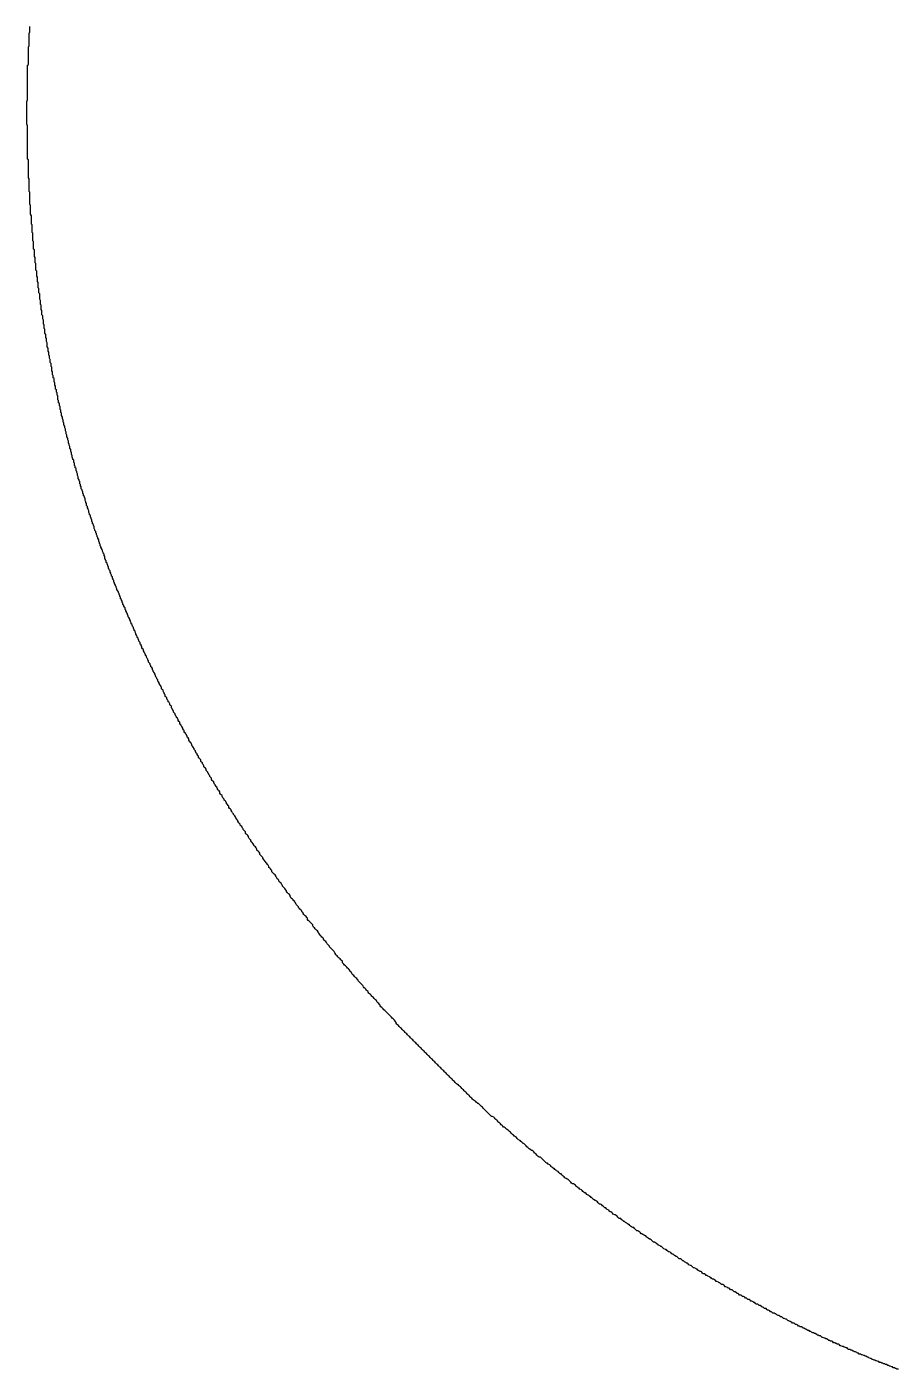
# Model space of a CAD drawing. Header units: millimetres. Extents: x 289 to 9778, y -894 to 6380.
# Drawn here: x 7105.67 to 7117.17, y -454.2 to -436.47 of the extents above; entities that cross this region are included whole.
import ezdxf

# ---------------------------------------------------------------- set-up
doc = ezdxf.new("R2010")
doc.units = ezdxf.units.MM

msp = doc.modelspace()

# ---------------------------------------------------------------- linework, layer by layer
msp.add_polyline3d([(7117.19, -454.203, 0), (7117.17, -454.203, 0), (7117.16, -454.193, 0), (7117.15, -454.193, 0), (7117.14, -454.183, 0), (7117.12, -454.183, 0), (7117.11, -454.173, 0), (7117.1, -454.173, 0), (7117.08, -454.163, 0), (7117.07, -454.163, 0), (7117.06, -454.153, 0), (7117.05, -454.153, 0), (7117.03, -454.143, 0), (7117.02, -454.143, 0), (7117.01, -454.133, 0), (7116.99, -454.133, 0), (7116.98, -454.123, 0), (7116.97, -454.123, 0), (7116.96, -454.113, 0), (7116.94, -454.113, 0), (7116.93, -454.103, 0), (7116.92, -454.103, 0), (7116.9, -454.093, 0), (7116.89, -454.093, 0), (7116.88, -454.083, 0), (7116.87, -454.083, 0), (7116.85, -454.073, 0), (7116.84, -454.073, 0), (7116.83, -454.063, 0), (7116.82, -454.063, 0), (7116.8, -454.053, 0), (7116.79, -454.043, 0), (7116.78, -454.043, 0), (7116.76, -454.033, 0), (7116.75, -454.033, 0), (7116.74, -454.023, 0), (7116.73, -454.023, 0), (7116.71, -454.013, 0), (7116.7, -454.013, 0), (7116.69, -454.003, 0), (7116.67, -454.003, 0), (7116.66, -453.993, 0), (7116.65, -453.993, 0), (7116.64, -453.983, 0), (7116.62, -453.973, 0), (7116.61, -453.973, 0), (7116.6, -453.963, 0), (7116.59, -453.963, 0), (7116.57, -453.953, 0), (7116.56, -453.953, 0), (7116.55, -453.943, 0), (7116.53, -453.943, 0), (7116.52, -453.933, 0), (7116.51, -453.923, 0), (7116.5, -453.923, 0), (7116.48, -453.913, 0), (7116.47, -453.913, 0), (7116.46, -453.903, 0), (7116.45, -453.903, 0), (7116.43, -453.893, 0), (7116.42, -453.893, 0), (7116.41, -453.883, 0), (7116.4, -453.873, 0), (7116.38, -453.873, 0), (7116.37, -453.863, 0), (7116.36, -453.863, 0), (7116.35, -453.853, 0), (7116.33, -453.853, 0), (7116.32, -453.843, 0), (7116.31, -453.833, 0), (7116.29, -453.833, 0), (7116.28, -453.823, 0), (7116.27, -453.823, 0), (7116.26, -453.813, 0), (7116.24, -453.803, 0), (7116.23, -453.803, 0), (7116.22, -453.793, 0), (7116.21, -453.793, 0), (7116.19, -453.783, 0), (7116.18, -453.783, 0), (7116.17, -453.773, 0), (7116.16, -453.763, 0), (7116.14, -453.763, 0), (7116.13, -453.753, 0), (7116.12, -453.753, 0), (7116.11, -453.743, 0), (7116.09, -453.733, 0), (7116.08, -453.733, 0), (7116.07, -453.723, 0), (7116.06, -453.723, 0), (7116.04, -453.713, 0), (7116.03, -453.703, 0), (7116.02, -453.703, 0), (7116.01, -453.693, 0), (7115.99, -453.693, 0), (7115.98, -453.683, 0), (7115.97, -453.673, 0), (7115.96, -453.673, 0), (7115.94, -453.663, 0), (7115.93, -453.663, 0), (7115.92, -453.653, 0), (7115.91, -453.643, 0), (7115.89, -453.643, 0), (7115.88, -453.633, 0), (7115.87, -453.633, 0), (7115.86, -453.623, 0), (7115.84, -453.613, 0), (7115.83, -453.613, 0), (7115.82, -453.603, 0), (7115.81, -453.593, 0), (7115.79, -453.593, 0), (7115.78, -453.583, 0), (7115.77, -453.583, 0), (7115.76, -453.573, 0), (7115.74, -453.563, 0), (7115.73, -453.563, 0), (7115.72, -453.553, 0), (7115.71, -453.543, 0), (7115.7, -453.543, 0), (7115.68, -453.533, 0), (7115.67, -453.533, 0), (7115.66, -453.523, 0), (7115.65, -453.513, 0), (7115.63, -453.513, 0), (7115.62, -453.503, 0), (7115.61, -453.493, 0), (7115.6, -453.493, 0), (7115.58, -453.483, 0), (7115.57, -453.473, 0), (7115.56, -453.473, 0), (7115.55, -453.463, 0), (7115.53, -453.463, 0), (7115.52, -453.453, 0), (7115.51, -453.443, 0), (7115.5, -453.443, 0), (7115.49, -453.433, 0), (7115.47, -453.423, 0), (7115.46, -453.423, 0), (7115.45, -453.413, 0), (7115.44, -453.403, 0), (7115.42, -453.403, 0), (7115.41, -453.393, 0), (7115.4, -453.383, 0), (7115.39, -453.383, 0), (7115.38, -453.373, 0), (7115.36, -453.363, 0), (7115.35, -453.363, 0), (7115.34, -453.353, 0), (7115.33, -453.343, 0), (7115.31, -453.343, 0), (7115.3, -453.333, 0), (7115.29, -453.323, 0), (7115.28, -453.323, 0), (7115.27, -453.313, 0), (7115.25, -453.303, 0), (7115.24, -453.303, 0), (7115.23, -453.293, 0), (7115.22, -453.283, 0), (7115.2, -453.283, 0), (7115.19, -453.273, 0), (7115.18, -453.263, 0), (7115.17, -453.263, 0), (7115.16, -453.253, 0), (7115.14, -453.243, 0), (7115.13, -453.243, 0), (7115.12, -453.233, 0), (7115.11, -453.223, 0), (7115.09, -453.223, 0), (7115.08, -453.213, 0), (7115.07, -453.203, 0), (7115.06, -453.203, 0), (7115.05, -453.193, 0), (7115.03, -453.183, 0), (7115.02, -453.183, 0), (7115.01, -453.173, 0), (7115, -453.163, 0), (7114.99, -453.153, 0), (7114.97, -453.153, 0), (7114.96, -453.143, 0), (7114.95, -453.133, 0), (7114.94, -453.133, 0), (7114.93, -453.123, 0), (7114.91, -453.113, 0), (7114.9, -453.113, 0), (7114.89, -453.103, 0), (7114.88, -453.093, 0), (7114.87, -453.083, 0), (7114.85, -453.083, 0), (7114.84, -453.073, 0), (7114.83, -453.063, 0), (7114.82, -453.063, 0), (7114.81, -453.053, 0), (7114.79, -453.043, 0), (7114.78, -453.043, 0), (7114.77, -453.033, 0), (7114.76, -453.023, 0), (7114.75, -453.013, 0), (7114.73, -453.013, 0), (7114.72, -453.003, 0), (7114.71, -452.993, 0), (7114.7, -452.993, 0), (7114.69, -452.983, 0), (7114.67, -452.973, 0), (7114.66, -452.963, 0), (7114.65, -452.963, 0), (7114.64, -452.953, 0), (7114.63, -452.943, 0), (7114.61, -452.943, 0), (7114.6, -452.933, 0), (7114.59, -452.923, 0), (7114.58, -452.913, 0), (7114.57, -452.913, 0), (7114.55, -452.903, 0), (7114.54, -452.893, 0), (7114.53, -452.883, 0), (7114.52, -452.883, 0), (7114.51, -452.873, 0), (7114.49, -452.863, 0), (7114.48, -452.863, 0), (7114.47, -452.853, 0), (7114.46, -452.843, 0), (7114.45, -452.833, 0), (7114.44, -452.833, 0), (7114.42, -452.823, 0), (7114.41, -452.813, 0), (7114.4, -452.803, 0), (7114.39, -452.803, 0), (7114.38, -452.793, 0), (7114.36, -452.783, 0), (7114.35, -452.773, 0), (7114.34, -452.773, 0), (7114.33, -452.763, 0), (7114.32, -452.753, 0), (7114.31, -452.743, 0), (7114.29, -452.743, 0), (7114.28, -452.733, 0), (7114.27, -452.723, 0), (7114.26, -452.713, 0), (7114.25, -452.713, 0), (7114.23, -452.703, 0), (7114.22, -452.693, 0), (7114.21, -452.683, 0), (7114.2, -452.683, 0), (7114.19, -452.673, 0), (7114.18, -452.663, 0), (7114.16, -452.653, 0), (7114.15, -452.653, 0), (7114.14, -452.643, 0), (7114.13, -452.633, 0), (7114.12, -452.623, 0), (7114.11, -452.623, 0), (7114.09, -452.613, 0), (7114.08, -452.603, 0), (7114.07, -452.593, 0), (7114.06, -452.583, 0), (7114.05, -452.583, 0), (7114.04, -452.573, 0), (7114.02, -452.563, 0), (7114.01, -452.553, 0), (7114, -452.553, 0), (7113.99, -452.543, 0), (7113.98, -452.533, 0), (7113.97, -452.523, 0), (7113.95, -452.523, 0), (7113.94, -452.513, 0), (7113.93, -452.503, 0), (7113.92, -452.493, 0), (7113.91, -452.483, 0), (7113.9, -452.483, 0), (7113.88, -452.473, 0), (7113.87, -452.463, 0), (7113.86, -452.453, 0), (7113.85, -452.443, 0), (7113.84, -452.443, 0), (7113.83, -452.433, 0), (7113.81, -452.423, 0), (7113.8, -452.413, 0), (7113.79, -452.413, 0), (7113.78, -452.403, 0), (7113.77, -452.393, 0), (7113.76, -452.383, 0), (7113.75, -452.373, 0), (7113.73, -452.373, 0), (7113.72, -452.363, 0), (7113.71, -452.353, 0), (7113.7, -452.343, 0), (7113.69, -452.333, 0), (7113.68, -452.333, 0), (7113.66, -452.323, 0), (7113.65, -452.313, 0), (7113.64, -452.303, 0), (7113.63, -452.293, 0), (7113.62, -452.293, 0), (7113.61, -452.283, 0), (7113.6, -452.273, 0), (7113.58, -452.263, 0), (7113.57, -452.253, 0), (7113.56, -452.253, 0), (7113.55, -452.243, 0), (7113.54, -452.233, 0), (7113.53, -452.223, 0), (7113.52, -452.213, 0), (7113.5, -452.213, 0), (7113.49, -452.203, 0), (7113.48, -452.193, 0), (7113.47, -452.183, 0), (7113.46, -452.173, 0), (7113.45, -452.163, 0), (7113.44, -452.163, 0), (7113.42, -452.153, 0), (7113.41, -452.143, 0), (7113.4, -452.133, 0), (7113.39, -452.123, 0), (7113.38, -452.123, 0), (7113.37, -452.113, 0), (7113.36, -452.103, 0), (7113.34, -452.093, 0), (7113.33, -452.083, 0), (7113.32, -452.073, 0), (7113.31, -452.073, 0), (7113.3, -452.063, 0), (7113.29, -452.053, 0), (7113.28, -452.043, 0), (7113.27, -452.033, 0), (7113.25, -452.023, 0), (7113.24, -452.023, 0), (7113.23, -452.013, 0), (7113.22, -452.003, 0), (7113.21, -451.993, 0), (7113.2, -451.983, 0), (7113.19, -451.973, 0), (7113.18, -451.973, 0), (7113.16, -451.963, 0), (7113.15, -451.953, 0), (7113.14, -451.943, 0), (7113.13, -451.933, 0), (7113.12, -451.923, 0), (7113.11, -451.923, 0), (7113.1, -451.913, 0), (7113.09, -451.903, 0), (7113.07, -451.893, 0), (7113.06, -451.883, 0), (7113.05, -451.873, 0), (7113.04, -451.873, 0), (7113.03, -451.863, 0), (7113.02, -451.853, 0), (7113.01, -451.843, 0), (7113, -451.833, 0), (7112.98, -451.823, 0), (7112.97, -451.813, 0), (7112.96, -451.813, 0), (7112.95, -451.803, 0), (7112.94, -451.793, 0), (7112.93, -451.783, 0), (7112.92, -451.773, 0), (7112.91, -451.763, 0), (7112.9, -451.753, 0), (7112.88, -451.753, 0), (7112.87, -451.743, 0), (7112.86, -451.733, 0), (7112.85, -451.723, 0), (7112.84, -451.713, 0), (7112.83, -451.703, 0), (7112.82, -451.693, 0), (7112.81, -451.693, 0), (7112.8, -451.683, 0), (7112.78, -451.673, 0), (7112.77, -451.663, 0), (7112.76, -451.653, 0), (7112.75, -451.643, 0), (7112.74, -451.633, 0), (7112.73, -451.623, 0), (7112.72, -451.623, 0), (7112.71, -451.613, 0), (7112.7, -451.603, 0), (7112.69, -451.593, 0), (7112.67, -451.583, 0), (7112.66, -451.573, 0), (7112.65, -451.563, 0), (7112.64, -451.553, 0), (7112.63, -451.553, 0), (7112.62, -451.543, 0), (7112.61, -451.533, 0), (7112.6, -451.523, 0), (7112.59, -451.513, 0), (7112.58, -451.503, 0), (7112.56, -451.493, 0), (7112.55, -451.483, 0), (7112.54, -451.483, 0), (7112.53, -451.473, 0), (7112.52, -451.463, 0), (7112.51, -451.453, 0), (7112.5, -451.443, 0), (7112.49, -451.433, 0), (7112.48, -451.423, 0), (7112.47, -451.413, 0), (7112.46, -451.403, 0), (7112.44, -451.403, 0), (7112.43, -451.393, 0), (7112.42, -451.383, 0), (7112.41, -451.373, 0), (7112.4, -451.363, 0), (7112.39, -451.353, 0), (7112.38, -451.343, 0), (7112.37, -451.333, 0), (7112.36, -451.323, 0), (7112.35, -451.313, 0), (7112.34, -451.313, 0), (7112.33, -451.303, 0), (7112.31, -451.293, 0), (7112.3, -451.283, 0), (7112.29, -451.273, 0), (7112.28, -451.263, 0), (7112.27, -451.253, 0), (7112.26, -451.243, 0), (7112.25, -451.233, 0), (7112.24, -451.223, 0), (7112.23, -451.223, 0), (7112.22, -451.213, 0), (7112.21, -451.203, 0), (7112.2, -451.193, 0), (7112.19, -451.183, 0), (7112.17, -451.173, 0), (7112.16, -451.163, 0), (7112.15, -451.153, 0), (7112.14, -451.143, 0), (7112.13, -451.133, 0), (7112.12, -451.123, 0), (7112.11, -451.123, 0), (7112.1, -451.113, 0), (7112.09, -451.103, 0), (7112.08, -451.093, 0), (7112.07, -451.083, 0), (7112.06, -451.073, 0), (7112.05, -451.063, 0), (7112.04, -451.053, 0), (7112.03, -451.043, 0), (7112.01, -451.033, 0), (7112, -451.023, 0), (7111.99, -451.013, 0), (7111.98, -451.003, 0), (7111.97, -451.003, 0), (7111.96, -450.993, 0), (7111.95, -450.983, 0), (7111.94, -450.973, 0), (7111.93, -450.963, 0), (7111.92, -450.953, 0), (7111.91, -450.943, 0), (7111.9, -450.933, 0), (7111.89, -450.923, 0), (7111.88, -450.913, 0), (7111.87, -450.903, 0), (7111.86, -450.893, 0), (7111.85, -450.883, 0), (7111.84, -450.873, 0), (7111.82, -450.863, 0), (7111.81, -450.863, 0), (7111.8, -450.853, 0), (7111.79, -450.843, 0), (7111.78, -450.833, 0), (7111.77, -450.823, 0), (7111.76, -450.813, 0), (7111.75, -450.803, 0), (7111.74, -450.793, 0), (7111.73, -450.783, 0), (7111.72, -450.773, 0), (7111.71, -450.763, 0), (7111.7, -450.753, 0), (7111.69, -450.743, 0), (7111.68, -450.733, 0), (7111.67, -450.723, 0), (7111.66, -450.713, 0), (7111.65, -450.703, 0), (7111.64, -450.693, 0), (7111.63, -450.693, 0), (7111.62, -450.683, 0), (7111.61, -450.673, 0), (7111.6, -450.663, 0), (7111.58, -450.653, 0), (7111.57, -450.643, 0), (7111.56, -450.633, 0), (7111.55, -450.623, 0), (7111.54, -450.613, 0), (7111.53, -450.603, 0), (7111.52, -450.593, 0), (7111.51, -450.583, 0), (7111.5, -450.573, 0), (7111.49, -450.563, 0), (7111.48, -450.553, 0), (7111.47, -450.543, 0), (7111.46, -450.533, 0), (7111.45, -450.523, 0), (7111.44, -450.513, 0), (7111.43, -450.503, 0), (7111.42, -450.493, 0), (7111.41, -450.483, 0), (7111.4, -450.473, 0), (7111.39, -450.463, 0), (7111.38, -450.453, 0), (7111.37, -450.443, 0), (7111.36, -450.443, 0), (7111.35, -450.433, 0), (7111.34, -450.423, 0), (7111.33, -450.413, 0), (7111.32, -450.403, 0), (7111.31, -450.393, 0), (7111.3, -450.383, 0), (7111.29, -450.373, 0), (7111.28, -450.363, 0), (7111.27, -450.353, 0), (7111.26, -450.343, 0), (7111.25, -450.333, 0), (7111.24, -450.323, 0), (7111.23, -450.313, 0), (7111.22, -450.303, 0), (7111.21, -450.293, 0), (7111.2, -450.283, 0), (7111.19, -450.273, 0), (7111.18, -450.263, 0), (7111.17, -450.253, 0), (7111.16, -450.243, 0), (7111.15, -450.233, 0), (7111.14, -450.223, 0), (7111.13, -450.213, 0), (7111.12, -450.203, 0), (7111.11, -450.193, 0), (7111.1, -450.183, 0), (7111.09, -450.173, 0), (7111.08, -450.163, 0), (7111.07, -450.153, 0), (7111.06, -450.143, 0), (7111.05, -450.133, 0), (7111.04, -450.123, 0), (7111.03, -450.113, 0), (7111.02, -450.103, 0), (7111.01, -450.093, 0), (7111, -450.083, 0), (7110.99, -450.073, 0), (7110.98, -450.063, 0), (7110.97, -450.053, 0), (7110.96, -450.043, 0), (7110.95, -450.033, 0), (7110.94, -450.023, 0), (7110.93, -450.013, 0), (7110.92, -450.003, 0), (7110.91, -449.993, 0), (7110.9, -449.983, 0), (7110.89, -449.973, 0), (7110.88, -449.963, 0), (7110.87, -449.953, 0), (7110.86, -449.943, 0), (7110.85, -449.933, 0), (7110.84, -449.923, 0), (7110.83, -449.913, 0), (7110.82, -449.903, 0), (7110.81, -449.893, 0), (7110.8, -449.883, 0), (7110.79, -449.873, 0), (7110.78, -449.863, 0), (7110.77, -449.853, 0), (7110.76, -449.843, 0), (7110.75, -449.833, 0), (7110.74, -449.823, 0), (7110.73, -449.813, 0), (7110.72, -449.803, 0), (7110.71, -449.793, 0), (7110.7, -449.783, 0), (7110.69, -449.773, 0), (7110.68, -449.763, 0), (7110.67, -449.753, 0), (7110.66, -449.743, 0), (7110.65, -449.733, 0), (7110.64, -449.723, 0), (7110.63, -449.713, 0), (7110.62, -449.703, 0), (7110.61, -449.693, 0), (7110.6, -449.683, 0), (7110.59, -449.673, 0), (7110.58, -449.663, 0), (7110.57, -449.653, 0), (7110.56, -449.643, 0), (7110.55, -449.633, 0), (7110.55, -449.623, 0), (7110.54, -449.603, 0), (7110.53, -449.593, 0), (7110.52, -449.583, 0), (7110.51, -449.573, 0), (7110.5, -449.563, 0), (7110.49, -449.553, 0), (7110.48, -449.543, 0), (7110.47, -449.533, 0), (7110.46, -449.523, 0), (7110.45, -449.513, 0), (7110.44, -449.503, 0), (7110.43, -449.493, 0), (7110.42, -449.483, 0), (7110.41, -449.473, 0), (7110.4, -449.463, 0), (7110.39, -449.453, 0), (7110.38, -449.443, 0), (7110.37, -449.433, 0), (7110.36, -449.423, 0), (7110.35, -449.413, 0), (7110.34, -449.403, 0), (7110.34, -449.393, 0), (7110.33, -449.383, 0), (7110.32, -449.373, 0), (7110.31, -449.363, 0), (7110.3, -449.353, 0), (7110.29, -449.333, 0), (7110.28, -449.323, 0), (7110.27, -449.313, 0), (7110.26, -449.303, 0), (7110.25, -449.293, 0), (7110.24, -449.283, 0), (7110.23, -449.273, 0), (7110.22, -449.263, 0), (7110.21, -449.253, 0), (7110.2, -449.243, 0), (7110.19, -449.233, 0), (7110.18, -449.223, 0), (7110.18, -449.213, 0), (7110.17, -449.203, 0), (7110.16, -449.193, 0), (7110.15, -449.183, 0), (7110.14, -449.173, 0), (7110.13, -449.163, 0), (7110.12, -449.153, 0), (7110.11, -449.133, 0), (7110.1, -449.123, 0), (7110.09, -449.113, 0), (7110.08, -449.103, 0), (7110.07, -449.093, 0), (7110.06, -449.083, 0), (7110.05, -449.073, 0), (7110.05, -449.063, 0), (7110.04, -449.053, 0), (7110.03, -449.043, 0), (7110.02, -449.033, 0), (7110.01, -449.023, 0), (7110, -449.013, 0), (7109.99, -449.003, 0), (7109.98, -448.993, 0), (7109.97, -448.983, 0), (7109.96, -448.963, 0), (7109.95, -448.953, 0), (7109.94, -448.943, 0), (7109.94, -448.933, 0), (7109.93, -448.923, 0), (7109.92, -448.913, 0), (7109.91, -448.903, 0), (7109.9, -448.893, 0), (7109.89, -448.883, 0), (7109.88, -448.873, 0), (7109.87, -448.863, 0), (7109.86, -448.853, 0), (7109.85, -448.843, 0), (7109.84, -448.833, 0), (7109.84, -448.813, 0), (7109.83, -448.803, 0), (7109.82, -448.793, 0), (7109.81, -448.783, 0), (7109.8, -448.773, 0), (7109.79, -448.763, 0), (7109.78, -448.753, 0), (7109.77, -448.743, 0), (7109.76, -448.733, 0), (7109.75, -448.723, 0), (7109.75, -448.713, 0), (7109.74, -448.703, 0), (7109.73, -448.683, 0), (7109.72, -448.673, 0), (7109.71, -448.663, 0), (7109.7, -448.653, 0), (7109.69, -448.643, 0), (7109.68, -448.633, 0), (7109.67, -448.623, 0), (7109.67, -448.613, 0), (7109.66, -448.603, 0), (7109.65, -448.593, 0), (7109.64, -448.583, 0), (7109.63, -448.563, 0), (7109.62, -448.553, 0), (7109.61, -448.543, 0), (7109.6, -448.533, 0), (7109.59, -448.523, 0), (7109.59, -448.513, 0), (7109.58, -448.503, 0), (7109.57, -448.493, 0), (7109.56, -448.483, 0), (7109.55, -448.473, 0), (7109.54, -448.453, 0), (7109.53, -448.443, 0), (7109.52, -448.433, 0), (7109.52, -448.423, 0), (7109.51, -448.413, 0), (7109.5, -448.403, 0), (7109.49, -448.393, 0), (7109.48, -448.383, 0), (7109.47, -448.373, 0), (7109.46, -448.363, 0), (7109.45, -448.343, 0), (7109.45, -448.333, 0), (7109.44, -448.323, 0), (7109.43, -448.313, 0), (7109.42, -448.303, 0), (7109.41, -448.293, 0), (7109.4, -448.283, 0), (7109.39, -448.273, 0), (7109.38, -448.263, 0), (7109.38, -448.243, 0), (7109.37, -448.233, 0), (7109.36, -448.223, 0), (7109.35, -448.213, 0), (7109.34, -448.203, 0), (7109.33, -448.193, 0), (7109.32, -448.183, 0), (7109.32, -448.173, 0), (7109.31, -448.163, 0), (7109.3, -448.143, 0), (7109.29, -448.133, 0), (7109.28, -448.123, 0), (7109.27, -448.113, 0), (7109.26, -448.103, 0), (7109.26, -448.093, 0), (7109.25, -448.083, 0), (7109.24, -448.073, 0), (7109.23, -448.063, 0), (7109.22, -448.043, 0), (7109.21, -448.033, 0), (7109.21, -448.023, 0), (7109.2, -448.013, 0), (7109.19, -448.003, 0), (7109.18, -447.993, 0), (7109.17, -447.983, 0), (7109.16, -447.973, 0), (7109.15, -447.953, 0), (7109.15, -447.943, 0), (7109.14, -447.933, 0), (7109.13, -447.923, 0), (7109.12, -447.913, 0), (7109.11, -447.903, 0), (7109.1, -447.893, 0), (7109.1, -447.883, 0), (7109.09, -447.863, 0), (7109.08, -447.853, 0), (7109.07, -447.843, 0), (7109.06, -447.833, 0), (7109.05, -447.823, 0), (7109.05, -447.813, 0), (7109.04, -447.803, 0), (7109.03, -447.783, 0), (7109.02, -447.773, 0), (7109.01, -447.763, 0), (7109, -447.753, 0), (7109, -447.743, 0), (7108.99, -447.733, 0), (7108.98, -447.723, 0), (7108.97, -447.703, 0), (7108.96, -447.693, 0), (7108.96, -447.683, 0), (7108.95, -447.673, 0), (7108.94, -447.663, 0), (7108.93, -447.653, 0), (7108.92, -447.643, 0), (7108.91, -447.633, 0), (7108.91, -447.613, 0), (7108.9, -447.603, 0), (7108.89, -447.593, 0), (7108.88, -447.583, 0), (7108.87, -447.573, 0), (7108.87, -447.563, 0), (7108.86, -447.543, 0), (7108.85, -447.533, 0), (7108.84, -447.523, 0), (7108.83, -447.513, 0), (7108.83, -447.503, 0), (7108.82, -447.493, 0), (7108.81, -447.483, 0), (7108.8, -447.463, 0), (7108.79, -447.453, 0), (7108.79, -447.443, 0), (7108.78, -447.433, 0), (7108.77, -447.423, 0), (7108.76, -447.413, 0), (7108.75, -447.403, 0), (7108.75, -447.383, 0), (7108.74, -447.373, 0), (7108.73, -447.363, 0), (7108.72, -447.353, 0), (7108.71, -447.343, 0), (7108.71, -447.333, 0), (7108.7, -447.313, 0), (7108.69, -447.303, 0), (7108.68, -447.293, 0), (7108.67, -447.283, 0), (7108.67, -447.273, 0), (7108.66, -447.263, 0), (7108.65, -447.243, 0), (7108.64, -447.233, 0), (7108.63, -447.223, 0), (7108.63, -447.213, 0), (7108.62, -447.203, 0), (7108.61, -447.193, 0), (7108.6, -447.173, 0), (7108.6, -447.163, 0), (7108.59, -447.153, 0), (7108.58, -447.143, 0), (7108.57, -447.133, 0), (7108.56, -447.123, 0), (7108.56, -447.103, 0), (7108.55, -447.093, 0), (7108.54, -447.083, 0), (7108.53, -447.073, 0), (7108.53, -447.063, 0), (7108.52, -447.053, 0), (7108.51, -447.033, 0), (7108.5, -447.023, 0), (7108.49, -447.013, 0), (7108.49, -447.003, 0), (7108.48, -446.993, 0), (7108.47, -446.983, 0), (7108.46, -446.963, 0), (7108.46, -446.953, 0), (7108.45, -446.943, 0), (7108.44, -446.933, 0), (7108.43, -446.923, 0), (7108.43, -446.913, 0), (7108.42, -446.893, 0), (7108.41, -446.883, 0), (7108.4, -446.873, 0), (7108.4, -446.863, 0), (7108.39, -446.853, 0), (7108.38, -446.833, 0), (7108.37, -446.823, 0), (7108.37, -446.813, 0), (7108.36, -446.803, 0), (7108.35, -446.793, 0), (7108.34, -446.783, 0), (7108.34, -446.763, 0), (7108.33, -446.753, 0), (7108.32, -446.743, 0), (7108.31, -446.733, 0), (7108.31, -446.723, 0), (7108.3, -446.703, 0), (7108.29, -446.693, 0), (7108.28, -446.683, 0), (7108.28, -446.673, 0), (7108.27, -446.663, 0), (7108.26, -446.653, 0), (7108.25, -446.633, 0), (7108.25, -446.623, 0), (7108.24, -446.613, 0), (7108.23, -446.603, 0), (7108.22, -446.593, 0), (7108.22, -446.573, 0), (7108.21, -446.563, 0), (7108.2, -446.553, 0), (7108.19, -446.543, 0), (7108.19, -446.533, 0), (7108.18, -446.513, 0), (7108.17, -446.503, 0), (7108.17, -446.493, 0), (7108.16, -446.483, 0), (7108.15, -446.473, 0), (7108.14, -446.453, 0), (7108.14, -446.443, 0), (7108.13, -446.433, 0), (7108.12, -446.423, 0), (7108.11, -446.413, 0), (7108.11, -446.393, 0), (7108.1, -446.383, 0), (7108.09, -446.373, 0), (7108.09, -446.363, 0), (7108.08, -446.353, 0), (7108.07, -446.333, 0), (7108.06, -446.323, 0), (7108.06, -446.313, 0), (7108.05, -446.303, 0), (7108.04, -446.293, 0), (7108.04, -446.273, 0), (7108.03, -446.263, 0), (7108.02, -446.253, 0), (7108.01, -446.243, 0), (7108.01, -446.233, 0), (7108, -446.213, 0), (7107.99, -446.203, 0), (7107.99, -446.193, 0), (7107.98, -446.183, 0), (7107.97, -446.173, 0), (7107.97, -446.153, 0), (7107.96, -446.143, 0), (7107.95, -446.133, 0), (7107.94, -446.123, 0), (7107.94, -446.103, 0), (7107.93, -446.093, 0), (7107.92, -446.083, 0), (7107.92, -446.073, 0), (7107.91, -446.063, 0), (7107.9, -446.043, 0), (7107.9, -446.033, 0), (7107.89, -446.023, 0), (7107.88, -446.013, 0), (7107.88, -446.003, 0), (7107.87, -445.983, 0), (7107.86, -445.973, 0), (7107.85, -445.963, 0), (7107.85, -445.953, 0), (7107.84, -445.933, 0), (7107.83, -445.923, 0), (7107.83, -445.913, 0), (7107.82, -445.903, 0), (7107.81, -445.893, 0), (7107.81, -445.873, 0), (7107.8, -445.863, 0), (7107.79, -445.853, 0), (7107.79, -445.843, 0), (7107.78, -445.823, 0), (7107.77, -445.813, 0), (7107.77, -445.803, 0), (7107.76, -445.793, 0), (7107.75, -445.783, 0), (7107.75, -445.763, 0), (7107.74, -445.753, 0), (7107.73, -445.743, 0), (7107.73, -445.733, 0), (7107.72, -445.713, 0), (7107.71, -445.703, 0), (7107.71, -445.693, 0), (7107.7, -445.683, 0), (7107.69, -445.673, 0), (7107.69, -445.653, 0), (7107.68, -445.643, 0), (7107.67, -445.633, 0), (7107.67, -445.623, 0), (7107.66, -445.603, 0), (7107.65, -445.593, 0), (7107.65, -445.583, 0), (7107.64, -445.573, 0), (7107.63, -445.553, 0), (7107.63, -445.543, 0), (7107.62, -445.533, 0), (7107.61, -445.523, 0), (7107.61, -445.513, 0), (7107.6, -445.493, 0), (7107.59, -445.483, 0), (7107.59, -445.473, 0), (7107.58, -445.463, 0), (7107.58, -445.443, 0), (7107.57, -445.433, 0), (7107.56, -445.423, 0), (7107.56, -445.413, 0), (7107.55, -445.393, 0), (7107.54, -445.383, 0), (7107.54, -445.373, 0), (7107.53, -445.363, 0), (7107.52, -445.343, 0), (7107.52, -445.333, 0), (7107.51, -445.323, 0), (7107.5, -445.313, 0), (7107.5, -445.293, 0), (7107.49, -445.283, 0), (7107.49, -445.273, 0), (7107.48, -445.263, 0), (7107.47, -445.243, 0), (7107.47, -445.233, 0), (7107.46, -445.223, 0), (7107.45, -445.213, 0), (7107.45, -445.193, 0), (7107.44, -445.183, 0), (7107.44, -445.173, 0), (7107.43, -445.163, 0), (7107.42, -445.143, 0), (7107.42, -445.133, 0), (7107.41, -445.123, 0), (7107.4, -445.113, 0), (7107.4, -445.093, 0), (7107.39, -445.083, 0), (7107.39, -445.073, 0), (7107.38, -445.063, 0), (7107.37, -445.043, 0), (7107.37, -445.033, 0), (7107.36, -445.023, 0), (7107.36, -445.013, 0), (7107.35, -444.993, 0), (7107.34, -444.983, 0), (7107.34, -444.973, 0), (7107.33, -444.963, 0), (7107.33, -444.943, 0), (7107.32, -444.933, 0), (7107.31, -444.923, 0), (7107.31, -444.913, 0), (7107.3, -444.893, 0), (7107.3, -444.883, 0), (7107.29, -444.873, 0), (7107.28, -444.863, 0), (7107.28, -444.843, 0), (7107.27, -444.833, 0), (7107.27, -444.823, 0), (7107.26, -444.813, 0), (7107.25, -444.793, 0), (7107.25, -444.783, 0), (7107.24, -444.773, 0), (7107.24, -444.763, 0), (7107.23, -444.743, 0), (7107.22, -444.733, 0), (7107.22, -444.723, 0), (7107.21, -444.713, 0), (7107.21, -444.693, 0), (7107.2, -444.683, 0), (7107.19, -444.673, 0), (7107.19, -444.653, 0), (7107.18, -444.643, 0), (7107.18, -444.633, 0), (7107.17, -444.623, 0), (7107.17, -444.603, 0), (7107.16, -444.593, 0), (7107.15, -444.583, 0), (7107.15, -444.573, 0), (7107.14, -444.553, 0), (7107.14, -444.543, 0), (7107.13, -444.533, 0), (7107.13, -444.523, 0), (7107.12, -444.503, 0), (7107.11, -444.493, 0), (7107.11, -444.483, 0), (7107.1, -444.463, 0), (7107.1, -444.453, 0), (7107.09, -444.443, 0), (7107.09, -444.433, 0), (7107.08, -444.413, 0), (7107.08, -444.403, 0), (7107.07, -444.393, 0), (7107.06, -444.373, 0), (7107.06, -444.363, 0), (7107.05, -444.353, 0), (7107.05, -444.343, 0), (7107.04, -444.323, 0), (7107.04, -444.313, 0), (7107.03, -444.303, 0), (7107.03, -444.293, 0), (7107.02, -444.273, 0), (7107.01, -444.263, 0), (7107.01, -444.253, 0), (7107, -444.233, 0), (7107, -444.223, 0), (7106.99, -444.213, 0), (7106.99, -444.203, 0), (7106.98, -444.183, 0), (7106.98, -444.173, 0), (7106.97, -444.163, 0), (7106.97, -444.143, 0), (7106.96, -444.133, 0), (7106.95, -444.123, 0), (7106.95, -444.113, 0), (7106.94, -444.093, 0), (7106.94, -444.083, 0), (7106.93, -444.073, 0), (7106.93, -444.053, 0), (7106.92, -444.043, 0), (7106.92, -444.033, 0), (7106.91, -444.023, 0), (7106.91, -444.003, 0), (7106.9, -443.993, 0), (7106.9, -443.983, 0), (7106.89, -443.963, 0), (7106.89, -443.953, 0), (7106.88, -443.943, 0), (7106.88, -443.933, 0), (7106.87, -443.913, 0), (7106.86, -443.903, 0), (7106.86, -443.893, 0), (7106.85, -443.873, 0), (7106.85, -443.863, 0), (7106.84, -443.853, 0), (7106.84, -443.843, 0), (7106.83, -443.823, 0), (7106.83, -443.813, 0), (7106.82, -443.803, 0), (7106.82, -443.783, 0), (7106.81, -443.773, 0), (7106.81, -443.763, 0), (7106.8, -443.753, 0), (7106.8, -443.733, 0), (7106.79, -443.723, 0), (7106.79, -443.713, 0), (7106.78, -443.693, 0), (7106.78, -443.683, 0), (7106.77, -443.673, 0), (7106.77, -443.653, 0), (7106.76, -443.643, 0), (7106.76, -443.633, 0), (7106.75, -443.623, 0), (7106.75, -443.603, 0), (7106.74, -443.593, 0), (7106.74, -443.583, 0), (7106.73, -443.563, 0), (7106.73, -443.553, 0), (7106.72, -443.543, 0), (7106.72, -443.523, 0), (7106.71, -443.513, 0), (7106.71, -443.503, 0), (7106.7, -443.493, 0), (7106.7, -443.473, 0), (7106.7, -443.463, 0), (7106.69, -443.453, 0), (7106.69, -443.433, 0), (7106.68, -443.423, 0), (7106.68, -443.413, 0), (7106.67, -443.393, 0), (7106.67, -443.383, 0), (7106.66, -443.373, 0), (7106.66, -443.363, 0), (7106.65, -443.343, 0), (7106.65, -443.333, 0), (7106.64, -443.323, 0), (7106.64, -443.303, 0), (7106.63, -443.293, 0), (7106.63, -443.283, 0), (7106.62, -443.263, 0), (7106.62, -443.253, 0), (7106.62, -443.243, 0), (7106.61, -443.223, 0), (7106.61, -443.213, 0), (7106.6, -443.203, 0), (7106.6, -443.193, 0), (7106.59, -443.173, 0), (7106.59, -443.163, 0), (7106.58, -443.153, 0), (7106.58, -443.133, 0), (7106.57, -443.123, 0), (7106.57, -443.113, 0), (7106.56, -443.093, 0), (7106.56, -443.083, 0), (7106.56, -443.073, 0), (7106.55, -443.053, 0), (7106.55, -443.043, 0), (7106.54, -443.033, 0), (7106.54, -443.013, 0), (7106.53, -443.003, 0), (7106.53, -442.993, 0), (7106.53, -442.983, 0), (7106.52, -442.963, 0), (7106.52, -442.953, 0), (7106.51, -442.943, 0), (7106.51, -442.923, 0), (7106.5, -442.913, 0), (7106.5, -442.903, 0), (7106.49, -442.883, 0), (7106.49, -442.873, 0), (7106.49, -442.863, 0), (7106.48, -442.843, 0), (7106.48, -442.833, 0), (7106.47, -442.823, 0), (7106.47, -442.803, 0), (7106.46, -442.793, 0), (7106.46, -442.783, 0), (7106.46, -442.763, 0), (7106.45, -442.753, 0), (7106.45, -442.743, 0), (7106.44, -442.723, 0), (7106.44, -442.713, 0), (7106.44, -442.703, 0), (7106.43, -442.683, 0), (7106.43, -442.673, 0), (7106.42, -442.663, 0), (7106.42, -442.643, 0), (7106.41, -442.633, 0), (7106.41, -442.623, 0), (7106.41, -442.613, 0), (7106.4, -442.593, 0), (7106.4, -442.583, 0), (7106.39, -442.573, 0), (7106.39, -442.553, 0), (7106.39, -442.543, 0), (7106.38, -442.533, 0), (7106.38, -442.513, 0), (7106.37, -442.503, 0), (7106.37, -442.493, 0), (7106.37, -442.473, 0), (7106.36, -442.463, 0), (7106.36, -442.453, 0), (7106.35, -442.433, 0), (7106.35, -442.423, 0), (7106.35, -442.413, 0), (7106.34, -442.393, 0), (7106.34, -442.383, 0), (7106.34, -442.373, 0), (7106.33, -442.353, 0), (7106.33, -442.343, 0), (7106.32, -442.333, 0), (7106.32, -442.313, 0), (7106.32, -442.303, 0), (7106.31, -442.293, 0), (7106.31, -442.273, 0), (7106.3, -442.263, 0), (7106.3, -442.253, 0), (7106.3, -442.233, 0), (7106.29, -442.223, 0), (7106.29, -442.213, 0), (7106.29, -442.193, 0), (7106.28, -442.183, 0), (7106.28, -442.173, 0), (7106.27, -442.153, 0), (7106.27, -442.143, 0), (7106.27, -442.133, 0), (7106.26, -442.113, 0), (7106.26, -442.103, 0), (7106.26, -442.093, 0), (7106.25, -442.073, 0), (7106.25, -442.063, 0), (7106.25, -442.053, 0), (7106.24, -442.033, 0), (7106.24, -442.023, 0), (7106.24, -442.013, 0), (7106.23, -441.993, 0), (7106.23, -441.983, 0), (7106.22, -441.963, 0), (7106.22, -441.953, 0), (7106.22, -441.943, 0), (7106.21, -441.923, 0), (7106.21, -441.913, 0), (7106.21, -441.903, 0), (7106.2, -441.883, 0), (7106.2, -441.873, 0), (7106.2, -441.863, 0), (7106.19, -441.843, 0), (7106.19, -441.833, 0), (7106.19, -441.823, 0), (7106.18, -441.803, 0), (7106.18, -441.793, 0), (7106.18, -441.783, 0), (7106.17, -441.763, 0), (7106.17, -441.753, 0), (7106.17, -441.743, 0), (7106.16, -441.723, 0), (7106.16, -441.713, 0), (7106.16, -441.703, 0), (7106.15, -441.683, 0), (7106.15, -441.673, 0), (7106.15, -441.663, 0), (7106.14, -441.643, 0), (7106.14, -441.633, 0), (7106.14, -441.623, 0), (7106.13, -441.603, 0), (7106.13, -441.593, 0), (7106.13, -441.573, 0), (7106.12, -441.563, 0), (7106.12, -441.553, 0), (7106.12, -441.533, 0), (7106.11, -441.523, 0), (7106.11, -441.513, 0), (7106.11, -441.493, 0), (7106.11, -441.483, 0), (7106.1, -441.473, 0), (7106.1, -441.453, 0), (7106.1, -441.443, 0), (7106.09, -441.433, 0), (7106.09, -441.413, 0), (7106.09, -441.403, 0), (7106.08, -441.393, 0), (7106.08, -441.373, 0), (7106.08, -441.363, 0), (7106.08, -441.343, 0), (7106.07, -441.333, 0), (7106.07, -441.323, 0), (7106.07, -441.303, 0), (7106.06, -441.293, 0), (7106.06, -441.283, 0), (7106.06, -441.263, 0), (7106.05, -441.253, 0), (7106.05, -441.243, 0), (7106.05, -441.223, 0), (7106.05, -441.213, 0), (7106.04, -441.203, 0), (7106.04, -441.183, 0), (7106.04, -441.173, 0), (7106.03, -441.153, 0), (7106.03, -441.143, 0), (7106.03, -441.133, 0), (7106.03, -441.113, 0), (7106.02, -441.103, 0), (7106.02, -441.093, 0), (7106.02, -441.073, 0), (7106.01, -441.063, 0), (7106.01, -441.053, 0), (7106.01, -441.033, 0), (7106.01, -441.023, 0), (7106, -441.013, 0), (7106, -440.993, 0), (7106, -440.983, 0), (7106, -440.963, 0), (7105.99, -440.953, 0), (7105.99, -440.943, 0), (7105.99, -440.923, 0), (7105.99, -440.913, 0), (7105.98, -440.903, 0), (7105.98, -440.883, 0), (7105.98, -440.873, 0), (7105.98, -440.863, 0), (7105.97, -440.843, 0), (7105.97, -440.833, 0), (7105.97, -440.813, 0), (7105.96, -440.803, 0), (7105.96, -440.793, 0), (7105.96, -440.773, 0), (7105.96, -440.763, 0), (7105.95, -440.753, 0), (7105.95, -440.733, 0), (7105.95, -440.723, 0), (7105.95, -440.713, 0), (7105.94, -440.693, 0), (7105.94, -440.683, 0), (7105.94, -440.663, 0), (7105.94, -440.653, 0), (7105.94, -440.643, 0), (7105.93, -440.623, 0), (7105.93, -440.613, 0), (7105.93, -440.603, 0), (7105.93, -440.583, 0), (7105.92, -440.573, 0), (7105.92, -440.563, 0), (7105.92, -440.543, 0), (7105.92, -440.533, 0), (7105.91, -440.513, 0), (7105.91, -440.503, 0), (7105.91, -440.493, 0), (7105.91, -440.473, 0), (7105.91, -440.463, 0), (7105.9, -440.453, 0), (7105.9, -440.433, 0), (7105.9, -440.423, 0), (7105.9, -440.403, 0), (7105.89, -440.393, 0), (7105.89, -440.383, 0), (7105.89, -440.363, 0), (7105.89, -440.353, 0), (7105.89, -440.343, 0), (7105.88, -440.323, 0), (7105.88, -440.313, 0), (7105.88, -440.293, 0), (7105.88, -440.283, 0), (7105.87, -440.273, 0), (7105.87, -440.253, 0), (7105.87, -440.243, 0), (7105.87, -440.233, 0), (7105.87, -440.213, 0), (7105.86, -440.203, 0), (7105.86, -440.193, 0), (7105.86, -440.173, 0), (7105.86, -440.163, 0), (7105.86, -440.143, 0), (7105.85, -440.133, 0), (7105.85, -440.123, 0), (7105.85, -440.103, 0), (7105.85, -440.093, 0), (7105.85, -440.083, 0), (7105.84, -440.063, 0), (7105.84, -440.053, 0), (7105.84, -440.033, 0), (7105.84, -440.023, 0), (7105.84, -440.013, 0), (7105.84, -439.993, 0), (7105.83, -439.983, 0), (7105.83, -439.973, 0), (7105.83, -439.953, 0), (7105.83, -439.943, 0), (7105.83, -439.923, 0), (7105.82, -439.913, 0), (7105.82, -439.903, 0), (7105.82, -439.883, 0), (7105.82, -439.873, 0), (7105.82, -439.863, 0), (7105.82, -439.843, 0), (7105.81, -439.833, 0), (7105.81, -439.813, 0), (7105.81, -439.803, 0), (7105.81, -439.793, 0), (7105.81, -439.773, 0), (7105.8, -439.763, 0), (7105.8, -439.753, 0), (7105.8, -439.733, 0), (7105.8, -439.723, 0), (7105.8, -439.703, 0), (7105.8, -439.693, 0), (7105.79, -439.683, 0), (7105.79, -439.663, 0), (7105.79, -439.653, 0), (7105.79, -439.633, 0), (7105.79, -439.623, 0), (7105.79, -439.613, 0), (7105.79, -439.593, 0), (7105.78, -439.583, 0), (7105.78, -439.573, 0), (7105.78, -439.553, 0), (7105.78, -439.543, 0), (7105.78, -439.523, 0), (7105.78, -439.513, 0), (7105.77, -439.503, 0), (7105.77, -439.483, 0), (7105.77, -439.473, 0), (7105.77, -439.463, 0), (7105.77, -439.443, 0), (7105.77, -439.433, 0), (7105.77, -439.413, 0), (7105.76, -439.403, 0), (7105.76, -439.393, 0), (7105.76, -439.373, 0), (7105.76, -439.363, 0), (7105.76, -439.343, 0), (7105.76, -439.333, 0), (7105.76, -439.323, 0), (7105.76, -439.303, 0), (7105.75, -439.293, 0), (7105.75, -439.283, 0), (7105.75, -439.263, 0), (7105.75, -439.253, 0), (7105.75, -439.233, 0), (7105.75, -439.223, 0), (7105.75, -439.213, 0), (7105.75, -439.193, 0), (7105.74, -439.183, 0), (7105.74, -439.173, 0), (7105.74, -439.153, 0), (7105.74, -439.143, 0), (7105.74, -439.123, 0), (7105.74, -439.113, 0), (7105.74, -439.103, 0), (7105.74, -439.083, 0), (7105.73, -439.073, 0), (7105.73, -439.053, 0), (7105.73, -439.043, 0), (7105.73, -439.033, 0), (7105.73, -439.013, 0), (7105.73, -439.003, 0), (7105.73, -438.993, 0), (7105.73, -438.973, 0), (7105.73, -438.963, 0), (7105.72, -438.943, 0), (7105.72, -438.933, 0), (7105.72, -438.923, 0), (7105.72, -438.903, 0), (7105.72, -438.893, 0), (7105.72, -438.873, 0), (7105.72, -438.863, 0), (7105.72, -438.853, 0), (7105.72, -438.833, 0), (7105.72, -438.823, 0), (7105.71, -438.813, 0), (7105.71, -438.793, 0), (7105.71, -438.783, 0), (7105.71, -438.763, 0), (7105.71, -438.753, 0), (7105.71, -438.743, 0), (7105.71, -438.723, 0), (7105.71, -438.713, 0), (7105.71, -438.693, 0), (7105.71, -438.683, 0), (7105.71, -438.673, 0), (7105.71, -438.653, 0), (7105.7, -438.643, 0), (7105.7, -438.633, 0), (7105.7, -438.613, 0), (7105.7, -438.603, 0), (7105.7, -438.583, 0), (7105.7, -438.573, 0), (7105.7, -438.563, 0), (7105.7, -438.543, 0), (7105.7, -438.533, 0), (7105.7, -438.513, 0), (7105.7, -438.503, 0), (7105.7, -438.493, 0), (7105.7, -438.473, 0), (7105.69, -438.463, 0), (7105.69, -438.453, 0), (7105.69, -438.433, 0), (7105.69, -438.423, 0), (7105.69, -438.403, 0), (7105.69, -438.393, 0), (7105.69, -438.383, 0), (7105.69, -438.363, 0), (7105.69, -438.353, 0), (7105.69, -438.333, 0), (7105.69, -438.323, 0), (7105.69, -438.313, 0), (7105.69, -438.293, 0), (7105.69, -438.283, 0), (7105.69, -438.263, 0), (7105.69, -438.253, 0), (7105.69, -438.243, 0), (7105.69, -438.223, 0), (7105.68, -438.213, 0), (7105.68, -438.203, 0), (7105.68, -438.183, 0), (7105.68, -438.173, 0), (7105.68, -438.153, 0), (7105.68, -438.143, 0), (7105.68, -438.133, 0), (7105.68, -438.113, 0), (7105.68, -438.103, 0), (7105.68, -438.083, 0), (7105.68, -438.073, 0), (7105.68, -438.063, 0), (7105.68, -438.043, 0), (7105.68, -438.033, 0), (7105.68, -438.023, 0), (7105.68, -438.003, 0), (7105.68, -437.993, 0), (7105.68, -437.973, 0), (7105.68, -437.963, 0), (7105.68, -437.953, 0), (7105.68, -437.933, 0), (7105.68, -437.923, 0), (7105.68, -437.903, 0), (7105.68, -437.893, 0), (7105.68, -437.883, 0), (7105.68, -437.863, 0), (7105.68, -437.853, 0), (7105.68, -437.833, 0), (7105.68, -437.823, 0), (7105.68, -437.813, 0), (7105.68, -437.793, 0), (7105.68, -437.783, 0), (7105.68, -437.773, 0), (7105.67, -437.753, 0), (7105.67, -437.743, 0), (7105.67, -437.723, 0), (7105.67, -437.713, 0), (7105.67, -437.703, 0), (7105.67, -437.683, 0), (7105.67, -437.673, 0), (7105.67, -437.653, 0), (7105.67, -437.643, 0), (7105.67, -437.633, 0), (7105.67, -437.613, 0), (7105.67, -437.603, 0), (7105.67, -437.583, 0), (7105.67, -437.573, 0), (7105.67, -437.563, 0), (7105.67, -437.543, 0), (7105.67, -437.533, 0), (7105.67, -437.523, 0), (7105.67, -437.503, 0), (7105.67, -437.493, 0), (7105.67, -437.473, 0), (7105.67, -437.463, 0), (7105.67, -437.453, 0), (7105.68, -437.433, 0), (7105.68, -437.423, 0), (7105.68, -437.403, 0), (7105.68, -437.393, 0), (7105.68, -437.383, 0), (7105.68, -437.363, 0), (7105.68, -437.353, 0), (7105.68, -437.343, 0), (7105.68, -437.323, 0), (7105.68, -437.313, 0), (7105.68, -437.293, 0), (7105.68, -437.283, 0), (7105.68, -437.273, 0), (7105.68, -437.253, 0), (7105.68, -437.243, 0), (7105.68, -437.223, 0), (7105.68, -437.213, 0), (7105.68, -437.203, 0), (7105.68, -437.183, 0), (7105.68, -437.173, 0), (7105.68, -437.153, 0), (7105.68, -437.143, 0), (7105.68, -437.133, 0), (7105.68, -437.113, 0), (7105.68, -437.103, 0), (7105.68, -437.093, 0), (7105.68, -437.073, 0), (7105.68, -437.063, 0), (7105.68, -437.043, 0), (7105.68, -437.033, 0), (7105.68, -437.023, 0), (7105.68, -437.003, 0), (7105.68, -436.993, 0), (7105.68, -436.973, 0), (7105.69, -436.963, 0), (7105.69, -436.953, 0), (7105.69, -436.933, 0), (7105.69, -436.923, 0), (7105.69, -436.913, 0), (7105.69, -436.893, 0), (7105.69, -436.883, 0), (7105.69, -436.863, 0), (7105.69, -436.853, 0), (7105.69, -436.843, 0), (7105.69, -436.823, 0), (7105.69, -436.813, 0), (7105.69, -436.793, 0), (7105.69, -436.783, 0), (7105.69, -436.773, 0), (7105.69, -436.753, 0), (7105.69, -436.743, 0), (7105.69, -436.733, 0), (7105.7, -436.713, 0), (7105.7, -436.703, 0), (7105.7, -436.683, 0), (7105.7, -436.673, 0), (7105.7, -436.663, 0), (7105.7, -436.643, 0), (7105.7, -436.633, 0), (7105.7, -436.613, 0), (7105.7, -436.603, 0), (7105.7, -436.593, 0), (7105.7, -436.573, 0), (7105.7, -436.563, 0), (7105.7, -436.553, 0), (7105.71, -436.533, 0), (7105.71, -436.523, 0), (7105.71, -436.503, 0), (7105.71, -436.493, 0), (7105.71, -436.483, 0), (7105.71, -436.463, 0)])

doc.saveas('drawing.dxf')
